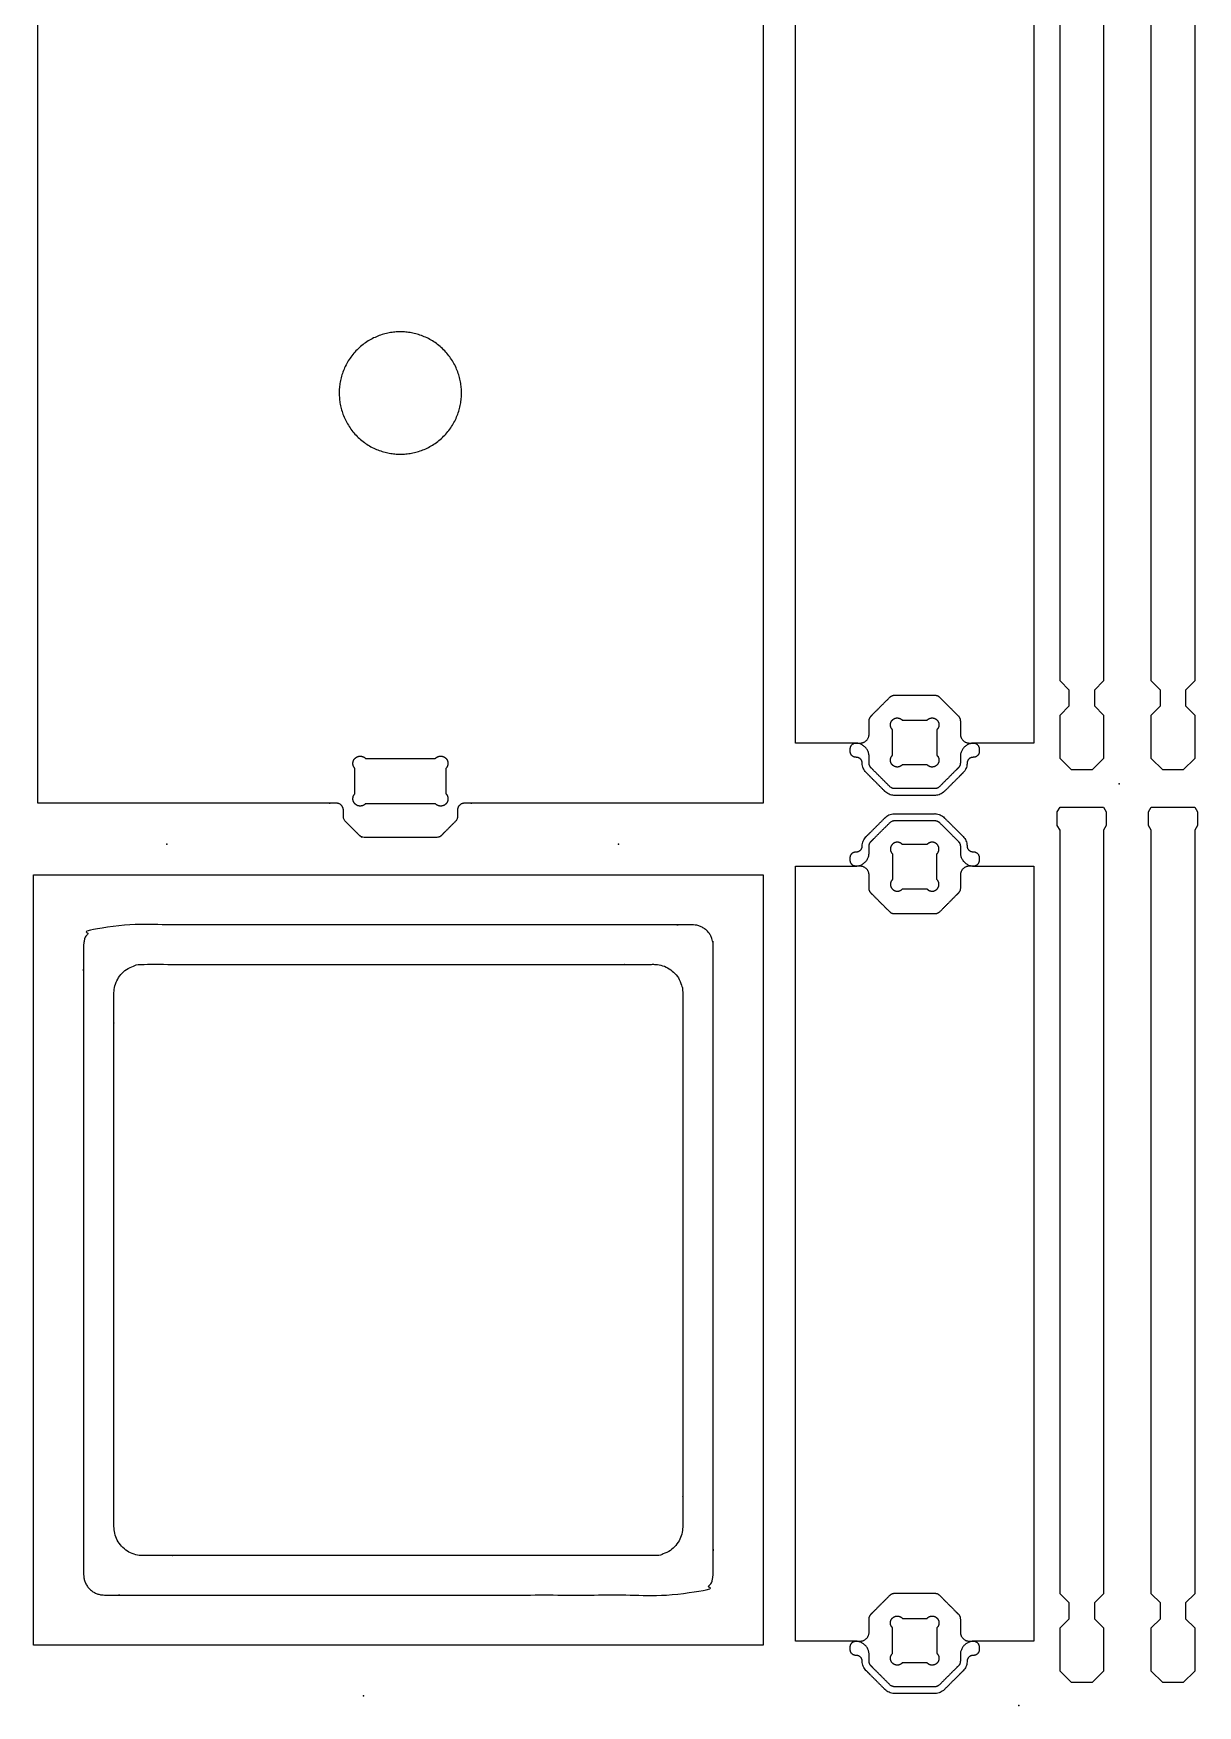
# Model space of a CAD drawing. Header units: millimetres. Extents: x 4 to 473, y -2 to 233.
# Drawn here: x 3.8 to 103.3, y -2.1 to 140.9 of the extents above; entities that cross this region are included whole.
import ezdxf

# ---------------------------------------------------------------- set-up
doc = ezdxf.new("R2010")
doc.units = ezdxf.units.MM
doc.header["$MEASUREMENT"] = 0
for name, color, linetype, true_color in [('Line Engrave 5mm', 3, 'Continuous', 0x00ff00), ('Pilot Holes', 6, 'Continuous', 0xff00ff), ('Pocket 12mm', 176, 'Continuous', 0x00007f), ('Profile - inside', 30, 'Continuous', 0xff7f00), ('Profile - outside', 18, 'Continuous', 0x000000)]:
    doc.layers.add(name, color=color, linetype=linetype, true_color=true_color)

msp = doc.modelspace()

# ---------------------------------------------------------------- linework, layer by layer
at = {"layer": 'Line Engrave 5mm'}
msp.add_rational_spline([(8.09, 9.06), (8.09, 35.97), (8.09, 62.88), (8.09, 64.64), (9.84, 64.64), (35, 64.64), (60.15, 64.64), (61.91, 64.64), (61.91, 62.88), (61.91, 35.97), (61.91, 9.06), (61.91, 7.31), (60.15, 7.31), (35, 7.31), (9.84, 7.31), (8.09, 7.31), (8.09, 9.06)], [1, 1, 1, 0.707106781187, 1, 1, 1, 0.707106781187, 1, 1, 1, 0.707106781187, 1, 1, 1, 0.707106781187, 1], degree=2, knots=[1530.180579, 1530.180579, 1530.180579, 1806.180579, 1806.180579, 1815.605357, 1815.605357, 2065.542854, 2065.542854, 2074.967632, 2074.967632, 2350.967632, 2350.967632, 2360.39241, 2360.39241, 2610.329907, 2610.329907, 2619.754685, 2619.754685, 2619.754685], dxfattribs=at)
at = {"layer": 'Pilot Holes'}
for p in [(96.63, 76.7), (15.2, 71.54), (53.81, 71.54), (32.03, -1.32), (88.04, -2.15)]:
    msp.add_point(p, dxfattribs=at)
at = {"layer": 'Pocket 12mm'}
for points, weights, knots in [([(73.64, 79.43, 0), (73.64, 79.56, 0), (73.64, 79.7, 0), (73.64, 80.19, 0), (74.12, 80.19, 0), (74.29, 80.19, 0), (74.47, 80.19, 0), (75.25, 80.19, 0), (75.25, 80.97, 0), (75.25, 81.53, 0), (75.25, 82.09, 0), (75.25, 82.34, 0), (75.42, 82.51, 0), (76.22, 83.31, 0), (77.03, 84.12, 0), (77.2, 84.29, 0), (77.44, 84.29, 0), (79.15, 84.29, 0), (80.86, 84.29, 0), (81.1, 84.29, 0), (81.27, 84.12, 0), (82.07, 83.31, 0), (82.88, 82.51, 0), (83.05, 82.34, 0), (83.05, 82.09, 0), (83.05, 81.53, 0), (83.05, 80.97, 0), (83.05, 80.19, 0), (83.83, 80.19, 0), (84.01, 80.19, 0), (84.18, 80.19, 0), (84.66, 80.19, 0), (84.66, 79.7, 0)], [1, 1, 1, 0.714936730772, 1.0110732209, 1.0110732209, 1.0110732209, 0.714936730772, 1.0110732209, 1.0110732209, 1.0110732209, 0.934109854657, 1.0110732209, 1.0110732209, 1.0110732209, 0.934109854657, 1.0110732209, 1.0110732209, 1.0110732209, 0.934109854657, 1.0110732209, 1.0110732209, 1.0110732209, 0.934109854657, 1.0110732209, 1.0110732209, 1.0110732209, 0.714936730772, 1.0110732209, 1.0110732209, 1.0110732209, 0.714936730772, 1], [-233.735028, -233.735028, -233.735028, -232.386832, -232.386832, -228.434864, -228.434864, -226.626142, -226.626142, -220.339716, -220.339716, -214.579387, -214.579387, -213.578871, -213.578871, -201.916005, -201.916005, -200.915489, -200.915489, -183.391738, -183.391738, -182.391222, -182.391222, -170.728355, -170.728355, -169.72784, -169.72784, -163.967511, -163.967511, -157.681085, -157.681085, -155.872363, -155.872363, -151.994308, -151.994308, -151.994308]), ([(84.66, 79.43, 0), (84.65, 78.97, 0), (84.15, 78.97, 0), (83.63, 78.97, 0), (83.63, 78.48, 0), (83.63, 78, 0), (83.29, 77.66, 0), (82.49, 76.85, 0), (81.68, 76.05, 0), (81.34, 75.71, 0), (80.86, 75.71, 0), (79.15, 75.71, 0), (77.44, 75.71, 0), (76.96, 75.71, 0), (76.61, 76.05, 0), (75.81, 76.85, 0), (75.01, 77.66, 0), (74.66, 78, 0), (74.66, 78.48, 0), (74.66, 78.97, 0), (74.15, 78.97, 0), (73.65, 78.97, 0), (73.64, 79.43, 0)], [1, 0.720580916033, 1.0110732209, 0.714936730772, 1.0110732209, 0.934109906912, 1.0110732576, 1.0110732576, 1.0110732576, 0.934109888562, 1.0110732576, 1.0110732576, 1.0110732576, 0.934109888562, 1.0110732576, 1.0110732576, 1.0110732576, 0.934109906912, 1.0110732209, 0.714936730772, 1.0110732209, 0.720580916033, 1], [-293.958446, -293.958446, -293.958446, -290.154305, -290.154305, -286.272511, -286.272511, -285.271995, -285.271995, -273.609129, -273.609129, -272.608613, -272.608613, -255.084861, -255.084861, -254.084346, -254.084346, -242.421479, -242.421479, -241.420964, -241.420964, -237.53917, -237.53917, -233.735028, -233.735028, -233.735028]), ([(73.64, 70.42), (73.65, 70.89), (74.15, 70.89), (74.66, 70.89), (74.66, 71.37), (74.66, 71.85), (75.01, 72.2), (75.81, 73), (76.61, 73.8), (76.96, 74.15), (77.44, 74.15), (79.15, 74.15), (80.86, 74.15), (81.34, 74.15), (81.68, 73.8), (82.49, 73), (83.29, 72.2), (83.63, 71.85), (83.63, 71.37), (83.63, 70.89), (84.15, 70.89), (84.65, 70.89), (84.66, 70.42)], [1, 0.720580916033, 1.0110732209, 0.714936730772, 1.0110732209, 0.934109906912, 1.0110732576, 1.0110732576, 1.0110732576, 0.934109888562, 1.0110732576, 1.0110732576, 1.0110732576, 0.934109888562, 1.0110732576, 1.0110732576, 1.0110732576, 0.934109906912, 1.0110732209, 0.714936730772, 1.0110732209, 0.720580916033, 1], [233.735028, 233.735028, 233.735028, 237.53917, 237.53917, 241.420964, 241.420964, 242.421479, 242.421479, 254.084346, 254.084346, 255.084861, 255.084861, 272.608613, 272.608613, 273.609129, 273.609129, 285.271995, 285.271995, 286.272511, 286.272511, 290.154305, 290.154305, 293.958446, 293.958446, 293.958446]), ([(84.66, 70.16), (84.66, 69.66), (84.18, 69.66), (84.01, 69.66), (83.83, 69.66), (83.05, 69.66), (83.05, 68.88), (83.05, 68.32), (83.05, 67.76), (83.05, 67.52), (82.88, 67.35), (82.07, 66.54), (81.27, 65.74), (81.1, 65.57), (80.86, 65.57), (79.15, 65.57), (77.44, 65.57), (77.2, 65.57), (77.03, 65.74), (76.22, 66.54), (75.42, 67.35), (75.25, 67.52), (75.25, 67.76), (75.25, 68.32), (75.25, 68.88), (75.25, 69.66), (74.47, 69.66), (74.29, 69.66), (74.12, 69.66), (73.64, 69.66), (73.64, 70.14), (73.64, 70.29), (73.64, 70.42)], [1.00000000259, 0.714936730772, 1.0110732209, 1.0110732209, 1.0110732209, 0.714936730772, 1.0110732209, 1.0110732209, 1.0110732209, 0.934109854657, 1.0110732209, 1.0110732209, 1.0110732209, 0.934109854657, 1.0110732209, 1.0110732209, 1.0110732209, 0.934109854657, 1.0110732209, 1.0110732209, 1.0110732209, 0.934109854657, 1.0110732209, 1.0110732209, 1.0110732209, 0.714936730772, 1.0110732209, 1.0110732209, 1.0110732209, 0.714936730772, 1.0110732209, 1, 1], [151.994308, 151.994308, 151.994308, 155.872363, 155.872363, 157.681085, 157.681085, 163.967511, 163.967511, 169.72784, 169.72784, 170.728355, 170.728355, 182.391222, 182.391222, 183.391738, 183.391738, 200.915489, 200.915489, 201.916005, 201.916005, 213.578871, 213.578871, 214.579387, 214.579387, 220.339716, 220.339716, 226.626142, 226.626142, 228.434864, 228.434864, 232.312919, 232.312919, 233.735028, 233.735028, 233.735028]), ([(73.64, 2.6), (73.64, 2.73), (73.64, 2.87), (73.64, 3.36), (74.12, 3.36), (74.29, 3.36), (74.47, 3.36), (75.25, 3.36), (75.25, 4.14), (75.25, 4.7), (75.25, 5.26), (75.25, 5.51), (75.42, 5.68), (76.22, 6.48), (77.03, 7.29), (77.2, 7.46), (77.44, 7.46), (79.15, 7.46), (80.86, 7.46), (81.1, 7.46), (81.27, 7.29), (82.07, 6.48), (82.88, 5.68), (83.05, 5.51), (83.05, 5.26), (83.05, 4.7), (83.05, 4.14), (83.05, 3.36), (83.83, 3.36), (84.01, 3.36), (84.18, 3.36), (84.66, 3.36), (84.66, 2.87)], [1, 1, 1, 0.714936730772, 1.0110732209, 1.0110732209, 1.0110732209, 0.714936730772, 1.0110732209, 1.0110732209, 1.0110732209, 0.934109854657, 1.0110732209, 1.0110732209, 1.0110732209, 0.934109854657, 1.0110732209, 1.0110732209, 1.0110732209, 0.934109854657, 1.0110732209, 1.0110732209, 1.0110732209, 0.934109854657, 1.0110732209, 1.0110732209, 1.0110732209, 0.714936730772, 1.0110732209, 1.0110732209, 1.0110732209, 0.714936730772, 1], [-233.735028, -233.735028, -233.735028, -232.386832, -232.386832, -228.434864, -228.434864, -226.626142, -226.626142, -220.339716, -220.339716, -214.579387, -214.579387, -213.578871, -213.578871, -201.916005, -201.916005, -200.915489, -200.915489, -183.391738, -183.391738, -182.391222, -182.391222, -170.728355, -170.728355, -169.72784, -169.72784, -163.967511, -163.967511, -157.681085, -157.681085, -155.872363, -155.872363, -151.994308, -151.994308, -151.994308]), ([(84.66, 2.6), (84.65, 2.14), (84.15, 2.14), (83.63, 2.14), (83.63, 1.65), (83.63, 1.17), (83.29, 0.83), (82.49, 0.02), (81.68, -0.78), (81.34, -1.12), (80.86, -1.12), (79.15, -1.12), (77.44, -1.12), (76.96, -1.12), (76.61, -0.78), (75.81, 0.02), (75.01, 0.83), (74.66, 1.17), (74.66, 1.65), (74.66, 2.14), (74.15, 2.14), (73.65, 2.14), (73.64, 2.6)], [1, 0.720580916033, 1.0110732209, 0.714936730772, 1.0110732209, 0.934109906912, 1.0110732576, 1.0110732576, 1.0110732576, 0.934109888562, 1.0110732576, 1.0110732576, 1.0110732576, 0.934109888562, 1.0110732576, 1.0110732576, 1.0110732576, 0.934109906912, 1.0110732209, 0.714936730772, 1.0110732209, 0.720580916033, 1], [-293.958446, -293.958446, -293.958446, -290.154305, -290.154305, -286.272511, -286.272511, -285.271995, -285.271995, -273.609129, -273.609129, -272.608613, -272.608613, -255.084861, -255.084861, -254.084346, -254.084346, -242.421479, -242.421479, -241.420964, -241.420964, -237.53917, -237.53917, -233.735028, -233.735028, -233.735028])]:
    msp.add_rational_spline(points, weights, degree=2, knots=knots, dxfattribs=at)
for points in [[(84.66, 79.7, 0), (84.66, 79.56, 0), (84.66, 79.43, 0)], [(84.66, 70.42), (84.66, 70.29), (84.66, 70.16)], [(84.66, 2.87), (84.66, 2.73), (84.66, 2.6)]]:
    msp.add_open_spline(points, degree=2, dxfattribs=at)
at = {"layer": 'Profile - inside'}
for p, q in [((78.1, 82.14), (80.2, 82.14)), ((77.25, 79.14), (77.25, 81.34)), ((81.05, 81.34), (81.05, 79.14)), ((80.2, 78.34), (78.1, 78.34)), ((77.25, 70.71), (77.25, 68.52)), ((80.2, 71.51), (78.1, 71.51)), ((81.05, 68.52), (81.05, 70.71)), ((78.1, 67.71), (80.2, 67.71)), ((77.25, 2.31), (77.25, 4.51)), ((78.1, 5.31), (80.2, 5.31)), ((81.05, 4.51), (81.05, 2.31)), ((80.2, 1.51), (78.1, 1.51))]:
    msp.add_line(p, q, dxfattribs=at)
for points, weights, knots in [([(40.4, 110.13), (40.4, 104.9), (35.17, 104.9), (29.94, 104.9), (29.94, 110.13), (29.94, 115.37), (35.17, 115.37), (40.4, 115.37), (40.4, 110.13)], [1, 0.707106781187, 1, 0.707106781187, 1, 0.707106781187, 1, 0.707106781187, 1], [-168.546328, -168.546328, -168.546328, -126.409746, -126.409746, -84.273164, -84.273164, -42.136582, -42.136582, 0, 0, 0]), ([(77.25, 81.34), (77.07, 81.51), (77.07, 81.76), (77.08, 82.01), (77.26, 82.18), (77.44, 82.35), (77.68, 82.34), (77.93, 82.33), (78.1, 82.14)], [1, 0.920850542982, 1, 0.920850542982, 1, 0.920850542982, 1, 0.920850542982, 1], [-155.188296, -155.188296, -155.188296, -152.785055, -152.785055, -150.381815, -150.381815, -147.978574, -147.978574, -145.575334, -145.575334, -145.575334]), ([(80.2, 82.14), (80.37, 82.33), (80.62, 82.34), (80.86, 82.35), (81.04, 82.18), (81.22, 82.01), (81.22, 81.76), (81.23, 81.51), (81.05, 81.34)], [1, 0.920850542982, 1, 0.920850542982, 1, 0.920850542982, 1, 0.920850542982, 1], [-134.771073, -134.771073, -134.771073, -132.367833, -132.367833, -129.964592, -129.964592, -127.561351, -127.561351, -125.158111, -125.158111, -125.158111]), ([(31.29, 78.02), (31.11, 78.2), (31.11, 78.46), (31.12, 78.72), (31.31, 78.9), (31.5, 79.08), (31.76, 79.07), (32.02, 79.06), (32.19, 78.88)], [0.994826662413, 0.923527768783, 1, 0.920850542982, 1, 0.920850542982, 1, 0.923721231915, 0.994466857421], [-381.821775, -381.821775, -381.821775, -379.499824, -379.499824, -377.096583, -377.096583, -374.693342, -374.693342, -372.377266, -372.377266, -372.377266]), ([(38.16, 78.88), (38.34, 79.06), (38.59, 79.07), (38.86, 79.08), (39.05, 78.9), (39.24, 78.72), (39.24, 78.46), (39.24, 78.2), (39.07, 78.02)], [0.994466857421, 0.923721231915, 1, 0.920850542982, 1, 0.920850542982, 1, 0.923527768783, 0.994826662413], [-462.934244, -462.934244, -462.934244, -460.618167, -460.618167, -458.214926, -458.214926, -455.811685, -455.811685, -453.489734, -453.489734, -453.489734]), ([(78.1, 78.34), (77.93, 78.15), (77.68, 78.14), (77.44, 78.13), (77.26, 78.3), (77.08, 78.47), (77.07, 78.72), (77.07, 78.97), (77.25, 79.14)], [1, 0.920850542982, 1, 0.920850542982, 1, 0.920850542982, 1, 0.920850542982, 1], [-176.040356, -176.040356, -176.040356, -173.637116, -173.637116, -171.233875, -171.233875, -168.830635, -168.830635, -166.427394, -166.427394, -166.427394]), ([(81.05, 79.14), (81.23, 78.97), (81.22, 78.72), (81.22, 78.47), (81.04, 78.3), (80.86, 78.13), (80.62, 78.14), (80.37, 78.15), (80.2, 78.34)], [1, 0.920850542982, 1, 0.920850542982, 1, 0.920850542982, 1, 0.920850542982, 1], [-113.919013, -113.919013, -113.919013, -111.515772, -111.515772, -109.112532, -109.112532, -106.709291, -106.709291, -104.30605, -104.30605, -104.30605]), ([(32.19, 75), (32.02, 74.81), (31.76, 74.8), (31.5, 74.79), (31.31, 74.97), (31.12, 75.16), (31.11, 75.42), (31.11, 75.67), (31.29, 75.86)], [0.994466857421, 0.923721231915, 1, 0.920850542982, 1, 0.920850542982, 1, 0.923527768783, 0.994826662413], [-402.341501, -402.341501, -402.341501, -400.025424, -400.025424, -397.622184, -397.622184, -395.218943, -395.218943, -392.896992, -392.896992, -392.896992]), ([(39.07, 75.86), (39.24, 75.67), (39.24, 75.42), (39.24, 75.16), (39.05, 74.97), (38.86, 74.79), (38.59, 74.8), (38.34, 74.81), (38.16, 75)], [0.994826662413, 0.923527768783, 1, 0.920850542982, 1, 0.920850542982, 1, 0.923721231915, 0.994466857421], [-442.414517, -442.414517, -442.414517, -440.092566, -440.092566, -437.689325, -437.689325, -435.286085, -435.286085, -432.970008, -432.970008, -432.970008]), ([(78.1, 71.51), (77.93, 71.7), (77.68, 71.71), (77.44, 71.72), (77.26, 71.55), (77.08, 71.38), (77.07, 71.13), (77.07, 70.88), (77.25, 70.71)], [1, 0.920850542982, 1, 0.920850542982, 1, 0.920850542982, 1, 0.920850542982, 1], [-176.040356, -176.040356, -176.040356, -173.637116, -173.637116, -171.233875, -171.233875, -168.830635, -168.830635, -166.427394, -166.427394, -166.427394]), ([(81.05, 70.71), (81.23, 70.88), (81.22, 71.13), (81.22, 71.38), (81.04, 71.55), (80.86, 71.72), (80.62, 71.71), (80.37, 71.7), (80.2, 71.51)], [1, 0.920850542982, 1, 0.920850542982, 1, 0.920850542982, 1, 0.920850542982, 1], [-113.919013, -113.919013, -113.919013, -111.515772, -111.515772, -109.112532, -109.112532, -106.709291, -106.709291, -104.30605, -104.30605, -104.30605]), ([(77.25, 68.52), (77.07, 68.34), (77.07, 68.09), (77.08, 67.85), (77.26, 67.68), (77.44, 67.51), (77.68, 67.52), (77.93, 67.53), (78.1, 67.71)], [1, 0.920850542982, 1, 0.920850542982, 1, 0.920850542982, 1, 0.920850542982, 1], [-155.188296, -155.188296, -155.188296, -152.785055, -152.785055, -150.381815, -150.381815, -147.978574, -147.978574, -145.575334, -145.575334, -145.575334]), ([(80.2, 67.71), (80.37, 67.53), (80.62, 67.52), (80.86, 67.51), (81.04, 67.68), (81.22, 67.85), (81.22, 68.09), (81.23, 68.34), (81.05, 68.52)], [1, 0.920850542982, 1, 0.920850542982, 1, 0.920850542982, 1, 0.920850542982, 1], [-134.771073, -134.771073, -134.771073, -132.367833, -132.367833, -129.964592, -129.964592, -127.561351, -127.561351, -125.158111, -125.158111, -125.158111]), ([(77.25, 4.51), (77.07, 4.68), (77.07, 4.93), (77.08, 5.18), (77.26, 5.35), (77.44, 5.52), (77.68, 5.51), (77.93, 5.5), (78.1, 5.31)], [1, 0.920850542982, 1, 0.920850542982, 1, 0.920850542982, 1, 0.920850542982, 1], [-155.188296, -155.188296, -155.188296, -152.785055, -152.785055, -150.381815, -150.381815, -147.978574, -147.978574, -145.575334, -145.575334, -145.575334]), ([(80.2, 5.31), (80.37, 5.5), (80.62, 5.51), (80.86, 5.52), (81.04, 5.35), (81.22, 5.18), (81.22, 4.93), (81.23, 4.68), (81.05, 4.51)], [1, 0.920850542982, 1, 0.920850542982, 1, 0.920850542982, 1, 0.920850542982, 1], [-134.771073, -134.771073, -134.771073, -132.367833, -132.367833, -129.964592, -129.964592, -127.561351, -127.561351, -125.158111, -125.158111, -125.158111]), ([(78.1, 1.51), (77.93, 1.32), (77.68, 1.31), (77.44, 1.3), (77.26, 1.47), (77.08, 1.64), (77.07, 1.89), (77.07, 2.14), (77.25, 2.31)], [1, 0.920850542982, 1, 0.920850542982, 1, 0.920850542982, 1, 0.920850542982, 1], [-176.040356, -176.040356, -176.040356, -173.637116, -173.637116, -171.233875, -171.233875, -168.830635, -168.830635, -166.427394, -166.427394, -166.427394]), ([(81.05, 2.31), (81.23, 2.14), (81.22, 1.89), (81.22, 1.64), (81.04, 1.47), (80.86, 1.3), (80.62, 1.31), (80.37, 1.32), (80.2, 1.51)], [1, 0.920850542982, 1, 0.920850542982, 1, 0.920850542982, 1, 0.920850542982, 1], [-113.919013, -113.919013, -113.919013, -111.515772, -111.515772, -109.112532, -109.112532, -106.709291, -106.709291, -104.30605, -104.30605, -104.30605])]:
    msp.add_rational_spline(points, weights, degree=2, knots=knots, dxfattribs=at)
for points in [[(32.19, 78.88), (35.18, 78.88), (38.16, 78.88)], [(31.29, 75.86), (31.29, 76.94), (31.29, 78.02)], [(39.07, 78.02), (39.07, 76.94), (39.07, 75.86)], [(38.16, 75), (35.18, 75), (32.19, 75)]]:
    msp.add_open_spline(points, degree=2, dxfattribs=at)
at = {"layer": 'Profile - outside'}
for p, q in [((91.58, 85.51), (91.58, 150.84)), ((95.29, 150.84), (95.29, 85.51)), ((99.38, 85.51), (99.38, 150.84)), ((103.09, 150.84), (103.09, 85.51)), ((92.36, 84.73), (91.58, 85.51)), ((92.36, 83.37), (92.36, 84.73)), ((95.29, 85.51), (94.51, 84.73)), ((94.51, 84.73), (94.51, 83.37)), ((100.16, 84.73), (99.38, 85.51)), ((100.16, 83.37), (100.16, 84.73)), ((103.09, 85.51), (102.31, 84.73)), ((102.31, 84.73), (102.31, 83.37)), ((91.58, 82.59), (92.36, 83.37)), ((94.51, 83.37), (95.29, 82.59)), ((99.38, 82.59), (100.16, 83.37)), ((102.31, 83.37), (103.09, 82.59)), ((91.58, 78.88), (91.58, 82.59)), ((95.29, 82.59), (95.29, 78.88)), ((99.38, 78.88), (99.38, 82.59)), ((103.09, 82.59), (103.09, 78.88)), ((92.56, 77.91), (91.58, 78.88)), ((95.29, 78.88), (94.31, 77.91)), ((100.36, 77.91), (99.38, 78.88)), ((103.09, 78.88), (102.11, 77.91)), ((94.31, 77.91), (92.56, 77.91)), ((102.11, 77.91), (100.36, 77.91)), ((91.34, 74.31), (91.58, 74.7)), ((91.58, 74.7), (95.29, 74.7)), ((95.29, 74.7), (95.53, 74.31)), ((99.14, 74.31), (99.38, 74.7)), ((99.38, 74.7), (103.09, 74.7)), ((103.09, 74.7), (103.33, 74.31)), ((91.34, 73.14), (91.34, 74.31)), ((91.58, 72.75), (91.34, 73.14)), ((95.53, 73.14), (95.29, 72.75)), ((95.53, 74.31), (95.53, 73.14)), ((99.14, 73.14), (99.14, 74.31)), ((99.38, 72.75), (99.14, 73.14)), ((103.33, 73.14), (103.09, 72.75)), ((103.33, 74.31), (103.33, 73.14)), ((91.58, 7.42), (91.58, 72.75)), ((95.29, 72.75), (95.29, 7.42)), ((99.38, 7.42), (99.38, 72.75)), ((103.09, 72.75), (103.09, 7.42)), ((92.36, 6.64), (91.58, 7.42)), ((95.29, 7.42), (94.51, 6.64)), ((100.16, 6.64), (99.38, 7.42)), ((103.09, 7.42), (102.31, 6.64)), ((92.36, 5.28), (92.36, 6.64)), ((94.51, 6.64), (94.51, 5.28)), ((100.16, 5.28), (100.16, 6.64)), ((102.31, 6.64), (102.31, 5.28)), ((91.58, 4.5), (92.36, 5.28)), ((91.58, 0.79), (91.58, 4.5)), ((94.51, 5.28), (95.29, 4.5)), ((95.29, 4.5), (95.29, 0.79)), ((99.38, 4.5), (100.16, 5.28)), ((99.38, 0.79), (99.38, 4.5)), ((102.31, 5.28), (103.09, 4.5)), ((103.09, 4.5), (103.09, 0.79)), ((92.56, -0.18), (91.58, 0.79)), ((95.29, 0.79), (94.31, -0.18)), ((100.36, -0.18), (99.38, 0.79)), ((103.09, 0.79), (102.11, -0.18)), ((94.31, -0.18), (92.56, -0.18)), ((102.11, -0.18), (100.36, -0.18))]:
    msp.add_line(p, q, dxfattribs=at)
for points in [[(68.96, 80.19), (68.96, 113.34), (68.96, 146.49)], [(89.34, 146.49), (89.34, 113.34), (89.34, 80.19)], [(4.17, 75.04), (4.17, 110.14), (4.17, 145.24)], [(66.18, 145.24), (66.18, 110.14), (66.18, 75.04)], [(74.09, 80.19), (71.53, 80.19), (68.96, 80.19)], [(89.34, 80.19), (86.77, 80.19), (84.2, 80.19)], [(3.8, 3.02), (3.8, 35.97), (3.8, 68.93)], [(3.8, 68.93), (35, 68.93), (66.2, 68.93)], [(66.2, 68.93), (66.2, 35.97), (66.2, 3.02)], [(68.96, 3.36), (68.96, 36.51), (68.96, 69.66)], [(68.96, 69.66), (71.52, 69.66), (74.08, 69.66)], [(89.34, 69.66), (89.34, 36.51), (89.34, 3.36)], [(66.2, 3.02), (35, 3.02), (3.8, 3.02)], [(74.09, 3.36), (71.53, 3.36), (68.96, 3.36)], [(89.34, 3.36), (86.77, 3.36), (84.2, 3.36)]]:
    msp.add_open_spline(points, degree=2, dxfattribs=at)
for points, weights, knots in [([(84.2, 80.19), (83.05, 80.16), (83.05, 79.02), (83.05, 78.75), (83.05, 78.48), (83.05, 78.24), (82.88, 78.07), (82.07, 77.27), (81.27, 76.46), (81.1, 76.29), (80.86, 76.29), (79.15, 76.29), (77.44, 76.29), (77.2, 76.29), (77.03, 76.46), (76.22, 77.27), (75.42, 78.07), (75.25, 78.24), (75.25, 78.48), (75.25, 78.75), (75.25, 79.02), (75.25, 80.17), (74.09, 80.19)], [0.99863259706, 0.718526043883, 1.0088182899, 1.0088182899, 1.0088182899, 0.932026570064, 1.0088182899, 1.0088182899, 1.0088182899, 0.932026570064, 1.0088182899, 1.0088182899, 1.0088182899, 0.932026570064, 1.0088182899, 1.0088182899, 1.0088182899, 0.932026570064, 1.0088182899, 1.0088182899, 1.0088182899, 0.717819232793, 1], [-489.571423, -489.571423, -489.571423, -480.311992, -480.311992, -477.554633, -477.554633, -475.198438, -475.198438, -463.541584, -463.541584, -461.185389, -461.185389, -443.670671, -443.670671, -441.314476, -441.314476, -429.657622, -429.657622, -427.301428, -427.301428, -424.544068, -424.544068, -415.26209, -415.26209, -415.26209]), ([(66.18, 75.04), (53.41, 75.04), (40.64, 75.04), (40.05, 75.04), (40.05, 74.45), (40.05, 74.18), (40.05, 73.9), (40.05, 73.66), (39.88, 73.49), (39.28, 72.89), (38.68, 72.28), (38.51, 72.11), (38.26, 72.11), (35.18, 72.11), (32.09, 72.11), (31.85, 72.11), (31.68, 72.28), (31.07, 72.89), (30.47, 73.49), (30.3, 73.66), (30.3, 73.9), (30.3, 74.18), (30.3, 74.45), (30.3, 75.04), (29.72, 75.04), (16.94, 75.04), (4.17, 75.04)], [1, 1, 1, 0.707106781187, 1, 1, 1, 0.923879532511, 1, 1, 1, 0.923879532511, 1, 1, 1, 0.923879532511, 1, 1, 1, 0.923879532511, 1, 1, 1, 0.707106781187, 1, 1, 1], [399.087857, 399.087857, 399.087857, 542.369107, 542.369107, 547.081496, 547.081496, 549.909923, 549.909923, 552.266118, 552.266118, 560.99404, 560.99404, 563.350234, 563.350234, 595.007088, 595.007088, 597.363283, 597.363283, 606.091204, 606.091204, 608.447399, 608.447399, 611.275826, 611.275826, 615.988215, 615.988215, 759.269465, 759.269465, 759.269465]), ([(74.08, 69.66), (75.25, 69.66), (75.25, 70.83), (75.25, 71.1), (75.25, 71.37), (75.25, 71.61), (75.42, 71.78), (76.22, 72.59), (77.03, 73.39), (77.2, 73.56), (77.44, 73.56), (79.15, 73.56), (80.86, 73.56), (81.1, 73.56), (81.27, 73.39), (82.07, 72.59), (82.88, 71.78), (83.05, 71.61), (83.05, 71.37), (83.05, 71.1), (83.05, 70.83), (83.05, 69.66), (84.22, 69.66), (86.78, 69.66), (89.34, 69.66)], [0.998632736531, 0.706140049652, 0.99863259706, 0.99863259706, 0.99863259706, 0.922616216922, 0.99863259706, 0.99863259706, 0.99863259706, 0.922616216922, 0.99863259706, 0.99863259706, 0.99863259706, 0.922616216922, 0.99863259706, 0.99863259706, 0.99863259706, 0.922616216922, 0.99863259706, 0.99863259706, 0.99863259706, 0.706139881295, 0.99863259706, 0.99863259706, 0.99863259706], [-956.681727, -956.681727, -956.681727, -947.256949, -947.256949, -944.499589, -944.499589, -942.143395, -942.143395, -930.486541, -930.486541, -928.130346, -928.130346, -910.615628, -910.615628, -908.259433, -908.259433, -896.602579, -896.602579, -894.246384, -894.246384, -891.489025, -891.489025, -882.064247, -882.064247, -855.814277, -855.814277, -855.814277]), ([(10.68, 13.16), (10.68, 10.68), (13.16, 10.68), (35, 10.68), (56.84, 10.68), (59.31, 10.68), (59.31, 13.16), (59.31, 35.97), (59.31, 58.79), (59.31, 61.26), (56.84, 61.26), (35, 61.26), (13.16, 61.26), (10.68, 61.26), (10.68, 58.79), (10.68, 35.97), (10.68, 13.16)], [1, 0.707106781187, 1, 1, 1, 0.707106781187, 1, 1, 1, 0.707106781187, 1, 1, 1, 0.707106781187, 1, 1, 1], [-310.699112, -310.699112, -310.699112, -301.274334, -301.274334, -77.274334, -77.274334, -67.849556, -67.849556, 166.150444, 166.150444, 175.575222, 175.575222, 399.575222, 399.575222, 409, 409, 643, 643, 643]), ([(84.2, 3.36), (83.05, 3.33), (83.05, 2.19), (83.05, 1.92), (83.05, 1.65), (83.05, 1.41), (82.88, 1.24), (82.07, 0.44), (81.27, -0.37), (81.1, -0.54), (80.86, -0.54), (79.15, -0.54), (77.44, -0.54), (77.2, -0.54), (77.03, -0.37), (76.22, 0.44), (75.42, 1.24), (75.25, 1.41), (75.25, 1.65), (75.25, 1.92), (75.25, 2.19), (75.25, 3.34), (74.09, 3.36)], [0.99863259706, 0.718526043883, 1.0088182899, 1.0088182899, 1.0088182899, 0.932026570064, 1.0088182899, 1.0088182899, 1.0088182899, 0.932026570064, 1.0088182899, 1.0088182899, 1.0088182899, 0.932026570064, 1.0088182899, 1.0088182899, 1.0088182899, 0.932026570064, 1.0088182899, 1.0088182899, 1.0088182899, 0.717819232793, 1], [-489.571423, -489.571423, -489.571423, -480.311992, -480.311992, -477.554633, -477.554633, -475.198438, -475.198438, -463.541584, -463.541584, -461.185389, -461.185389, -443.670671, -443.670671, -441.314476, -441.314476, -429.657622, -429.657622, -427.301428, -427.301428, -424.544068, -424.544068, -415.26209, -415.26209, -415.26209])]:
    msp.add_rational_spline(points, weights, degree=2, knots=knots, dxfattribs=at)

doc.saveas('drawing.dxf')
